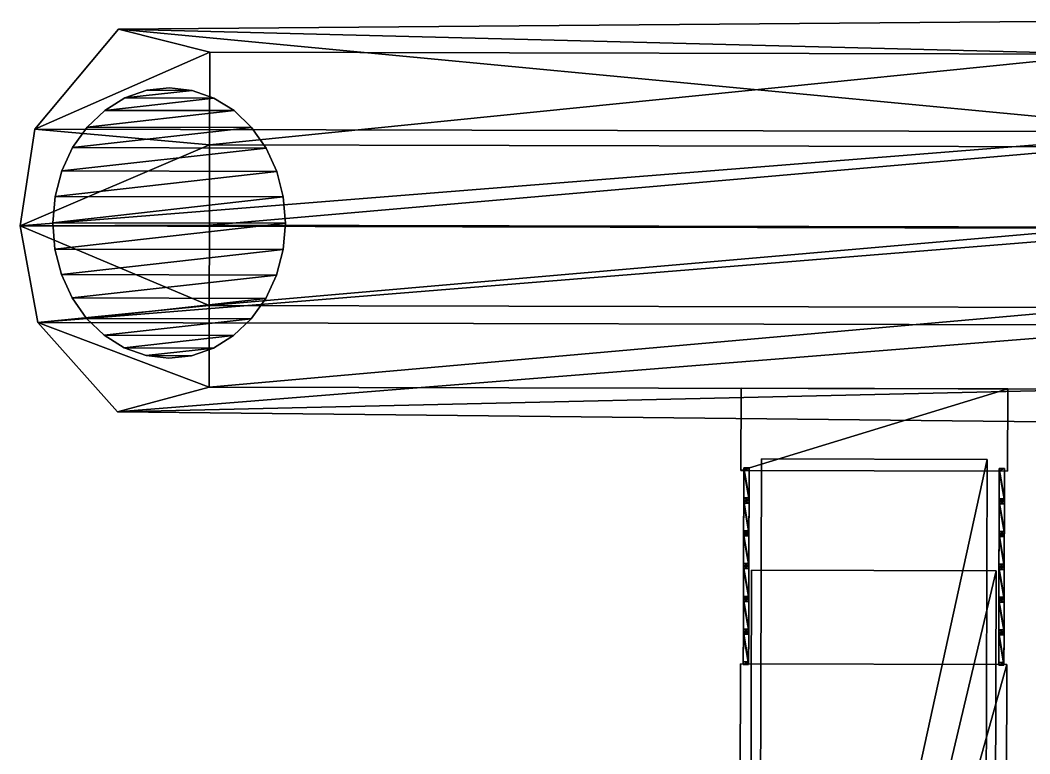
# Model space of a CAD drawing. Header units: millimetres. Extents: x -39 to 131, y -304 to 0.
# Drawn here: x -38.9 to -30.23, y -38.52 to -32.22 of the extents above; entities that cross this region are included whole.
import ezdxf

# ---------------------------------------------------------------- set-up
doc = ezdxf.new("R2010")
doc.units = ezdxf.units.MM
for name, color, linetype in [('MESH287', 7, 'Continuous'), ('MESH288', 7, 'Continuous'), ('MESH47', 7, 'Continuous'), ('MESH48', 7, 'Continuous'), ('MESH491', 7, 'Continuous'), ('TUNNEL1103', 7, 'Continuous'), ('TUNNEL2115', 7, 'Continuous'), ('TUNNEL3127', 7, 'Continuous')]:
    doc.layers.add(name, color=color, linetype=linetype)

msp = doc.modelspace()

# ---------------------------------------------------------------- meshes
at = {"layer": 'MESH287'}
mesh = msp.add_polyface(dxfattribs=at)
corners = [(-30.4432, -36.0705, 3.2337), (-30.4433, -36.0925, 3.2337), (-30.4888, -36.0924, 3.2337), (-30.4432, -36.0705, 3.2337), (-30.444, -36.3492, 5.7268), (-30.4433, -36.0925, 3.2337), (-30.4432, -36.0705, 3.2337), (-30.4439, -36.3302, 5.7558), (-30.444, -36.3492, 5.7268), (-30.4439, -36.3302, 5.7558), (-30.4432, -36.0705, 3.2337), (-30.4887, -36.0704, 3.2337), (-30.4887, -36.0704, 3.2337), (-30.4887, -36.0704, 3.2337), (-30.4888, -36.0924, 3.2337), (-30.4895, -36.349, 5.7268), (-30.4895, -36.349, 5.7268), (-30.4888, -36.0924, 3.2337), (-30.444, -36.3492, 5.7268), (-30.4433, -36.0925, 3.2337), (-30.444, -36.3492, 5.7268), (-30.4895, -36.355, 5.7268), (-30.4895, -36.349, 5.7268), (-30.444, -36.3551, 5.7268), (-30.444, -36.3491, 5.8078), (-30.444, -36.3551, 5.7268), (-30.444, -36.3492, 5.7268), (-30.444, -36.3491, 5.8078), (-30.444, -36.3552, 5.8078), (-30.444, -36.3551, 5.7268), (-30.444, -36.3491, 5.8078), (-30.4895, -36.3551, 5.8078), (-30.444, -36.3552, 5.8078), (-30.4895, -36.349, 5.8078), (-30.444, -36.3491, 5.8078), (-30.4895, -36.3301, 5.7558), (-30.4895, -36.349, 5.8078), (-30.4439, -36.3302, 5.7558), (-30.4439, -36.3302, 5.7558), (-30.444, -36.3491, 5.8078), (-30.444, -36.3492, 5.7268), (-30.4895, -36.3301, 5.7558), (-30.4887, -36.0704, 3.2337), (-30.4895, -36.349, 5.7268), (-30.4895, -36.3301, 5.7558), (-30.4895, -36.3301, 5.7558), (-30.4895, -36.349, 5.7268), (-30.4895, -36.349, 5.8078), (-30.4895, -36.349, 5.8078), (-30.4895, -36.349, 5.7268), (-30.4895, -36.355, 5.7268), (-30.4895, -36.349, 5.8078), (-30.4895, -36.355, 5.7268), (-30.4895, -36.3551, 5.8078), (-30.4895, -36.355, 5.7268), (-30.4896, -36.374, 5.7558), (-30.4895, -36.3551, 5.8078), (-30.4895, -36.355, 5.7268), (-30.4903, -36.6306, 3.2627), (-30.4896, -36.374, 5.7558), (-30.4902, -36.6117, 3.2337), (-30.4895, -36.355, 5.7268), (-30.4447, -36.6118, 3.2337), (-30.4902, -36.6117, 3.2337), (-30.444, -36.3551, 5.7268), (-30.444, -36.3551, 5.7268), (-30.4447, -36.6308, 3.2627), (-30.4447, -36.6118, 3.2337), (-30.4441, -36.3741, 5.7558), (-30.444, -36.3551, 5.7268), (-30.444, -36.3552, 5.8078), (-30.4441, -36.3741, 5.7558), (-30.4895, -36.3551, 5.8078), (-30.4441, -36.3741, 5.7558), (-30.444, -36.3552, 5.8078), (-30.4896, -36.374, 5.7558), (-30.4896, -36.374, 5.7558), (-30.4447, -36.6308, 3.2627), (-30.4441, -36.3741, 5.7558), (-30.4903, -36.6306, 3.2627), (-30.4903, -36.6306, 3.2627), (-30.4902, -36.6117, 3.2337), (-30.4447, -36.6308, 3.2627), (-30.4902, -36.6117, 3.2337), (-30.4903, -36.6305, 3.1817), (-30.4903, -36.6306, 3.2627), (-30.4902, -36.6117, 3.2337), (-30.4447, -36.6307, 3.1817), (-30.4903, -36.6305, 3.1817), (-30.4447, -36.6118, 3.2337), (-30.4447, -36.6118, 3.2337), (-30.4447, -36.6308, 3.2627), (-30.4447, -36.6307, 3.1817), (-30.4447, -36.6118, 3.2337), (-30.4447, -36.6307, 3.1817), (-30.4447, -36.6308, 3.2627), (-30.4448, -36.6368, 3.1817), (-30.4447, -36.6308, 3.2627), (-30.4448, -36.6367, 3.2627), (-30.4448, -36.6368, 3.1817), (-30.4447, -36.6308, 3.2627), (-30.4903, -36.6366, 3.2627), (-30.4448, -36.6367, 3.2627), (-30.4903, -36.6306, 3.2627), (-30.4903, -36.6305, 3.1817), (-30.4903, -36.6366, 3.2627), (-30.4903, -36.6306, 3.2627), (-30.4903, -36.6305, 3.1817), (-30.4903, -36.6367, 3.1817), (-30.4903, -36.6366, 3.2627), (-30.4447, -36.6307, 3.1817), (-30.4903, -36.6367, 3.1817), (-30.4903, -36.6305, 3.1817), (-30.4448, -36.6368, 3.1817), (-30.4448, -36.6557, 3.2337), (-30.4903, -36.6367, 3.1817), (-30.4448, -36.6368, 3.1817), (-30.4903, -36.6555, 3.2337), (-30.4903, -36.6366, 3.2627), (-30.4903, -36.6367, 3.1817), (-30.4903, -36.6555, 3.2337), (-30.4903, -36.6366, 3.2627), (-30.4903, -36.6555, 3.2337), (-30.491, -36.9122, 5.7268), (-30.4903, -36.6366, 3.2627), (-30.4448, -36.6557, 3.2337), (-30.4903, -36.6555, 3.2337), (-30.4448, -36.6367, 3.2627), (-30.4448, -36.6367, 3.2627), (-30.4448, -36.6557, 3.2337), (-30.4448, -36.6368, 3.1817), (-30.4448, -36.6367, 3.2627), (-30.4455, -36.9123, 5.7268), (-30.4448, -36.6557, 3.2337), (-30.4448, -36.6367, 3.2627), (-30.4455, -36.8934, 5.7558), (-30.4455, -36.9123, 5.7268), (-30.4455, -36.8934, 5.7558), (-30.4448, -36.6367, 3.2627), (-30.4903, -36.6366, 3.2627), (-30.491, -36.8932, 5.7558), (-30.4903, -36.6366, 3.2627), (-30.491, -36.9122, 5.7268), (-30.491, -36.8932, 5.7558), (-30.491, -36.8932, 5.7558), (-30.491, -36.9122, 5.7268), (-30.491, -36.9121, 5.8078), (-30.491, -36.9121, 5.8078), (-30.491, -36.9122, 5.7268), (-30.491, -36.9182, 5.7268), (-30.4455, -36.9123, 5.7268), (-30.491, -36.9182, 5.7268), (-30.491, -36.9122, 5.7268), (-30.4455, -36.9183, 5.7268), (-30.4455, -36.9122, 5.8078), (-30.4455, -36.9183, 5.7268), (-30.4455, -36.9123, 5.7268), (-30.4455, -36.9122, 5.8078), (-30.4455, -36.9184, 5.8078), (-30.4455, -36.9183, 5.7268), (-30.4455, -36.9122, 5.8078), (-30.491, -36.9183, 5.8078), (-30.4455, -36.9184, 5.8078), (-30.491, -36.9121, 5.8078), (-30.4455, -36.9122, 5.8078), (-30.491, -36.8932, 5.7558), (-30.491, -36.9121, 5.8078), (-30.4455, -36.8934, 5.7558), (-30.4455, -36.8934, 5.7558), (-30.4455, -36.9122, 5.8078), (-30.4455, -36.9123, 5.7268), (-30.491, -36.9121, 5.8078), (-30.491, -36.9182, 5.7268), (-30.491, -36.9183, 5.8078), (-30.491, -36.9182, 5.7268), (-30.4911, -36.9371, 5.7558), (-30.491, -36.9183, 5.8078), (-30.491, -36.9182, 5.7268), (-30.4918, -37.1938, 3.2627), (-30.4911, -36.9371, 5.7558), (-30.491, -36.9182, 5.7268), (-30.4917, -37.1748, 3.2337), (-30.4918, -37.1938, 3.2627), (-30.491, -36.9182, 5.7268), (-30.4462, -37.175, 3.2337), (-30.4917, -37.1748, 3.2337), (-30.4455, -36.9183, 5.7268), (-30.4455, -36.9183, 5.7268), (-30.4463, -37.1939, 3.2627), (-30.4462, -37.175, 3.2337), (-30.4455, -36.9183, 5.7268), (-30.4456, -36.9372, 5.7558), (-30.4463, -37.1939, 3.2627), (-30.4455, -36.9183, 5.7268), (-30.4455, -36.9184, 5.8078), (-30.4456, -36.9372, 5.7558), (-30.491, -36.9183, 5.8078), (-30.4456, -36.9372, 5.7558), (-30.4455, -36.9184, 5.8078), (-30.4911, -36.9371, 5.7558), (-30.4911, -36.9371, 5.7558), (-30.4463, -37.1939, 3.2627), (-30.4456, -36.9372, 5.7558), (-30.4911, -36.9371, 5.7558), (-30.4918, -37.1938, 3.2627), (-30.4463, -37.1939, 3.2627), (-30.4463, -37.1939, 3.2627), (-30.4918, -37.1938, 3.2627), (-30.4918, -37.1998, 3.2627), (-30.4918, -37.1938, 3.2627), (-30.4917, -37.1748, 3.2337), (-30.4463, -37.1939, 3.2627), (-30.4917, -37.1748, 3.2337), (-30.4918, -37.1937, 3.1817), (-30.4918, -37.1938, 3.2627), (-30.4917, -37.1748, 3.2337), (-30.4463, -37.1938, 3.1817), (-30.4918, -37.1937, 3.1817), (-30.4462, -37.175, 3.2337), (-30.4462, -37.175, 3.2337), (-30.4463, -37.1939, 3.2627), (-30.4463, -37.1938, 3.1817), (-30.4463, -37.1939, 3.2627), (-30.4917, -37.1748, 3.2337), (-30.4462, -37.175, 3.2337), (-30.4463, -37.1938, 3.1817), (-30.4463, -37.1939, 3.2627), (-30.4463, -37.2, 3.1817), (-30.4463, -37.1939, 3.2627), (-30.4463, -37.1999, 3.2627), (-30.4463, -37.2, 3.1817), (-30.4463, -37.1999, 3.2627), (-30.4463, -37.1999, 3.2627), (-30.4463, -37.2188, 3.2337), (-30.4918, -37.1998, 3.2627), (-30.4463, -37.1999, 3.2627), (-30.4463, -37.2188, 3.2337), (-30.4463, -37.2, 3.1817), (-30.4463, -37.1999, 3.2627), (-30.447, -37.4755, 5.7268), (-30.4463, -37.2188, 3.2337), (-30.447, -37.4566, 5.7558), (-30.447, -37.4566, 5.7558), (-30.4463, -37.1999, 3.2627), (-30.4918, -37.1998, 3.2627), (-30.447, -37.4566, 5.7558), (-30.4918, -37.1998, 3.2627), (-30.4925, -37.4564, 5.7558), (-30.4918, -37.1998, 3.2627), (-30.4925, -37.4754, 5.7268), (-30.4925, -37.4564, 5.7558), (-30.4918, -37.1998, 3.2627), (-30.4919, -37.2187, 3.2337), (-30.4925, -37.4754, 5.7268), (-30.4918, -37.1998, 3.2627), (-30.4918, -37.1999, 3.1817), (-30.4919, -37.2187, 3.2337), (-30.4918, -37.1937, 3.1817), (-30.4918, -37.1999, 3.1817), (-30.4918, -37.1998, 3.2627), (-30.4463, -37.1938, 3.1817), (-30.4918, -37.1999, 3.1817), (-30.4918, -37.1937, 3.1817), (-30.4463, -37.2, 3.1817), (-30.4463, -37.2188, 3.2337), (-30.4918, -37.1999, 3.1817), (-30.4463, -37.2, 3.1817), (-30.4919, -37.2187, 3.2337), (-30.4918, -37.1998, 3.2627), (-30.4463, -37.2188, 3.2337), (-30.4919, -37.2187, 3.2337), (-30.447, -37.4755, 5.7268), (-30.4919, -37.2187, 3.2337), (-30.4463, -37.2188, 3.2337), (-30.4925, -37.4754, 5.7268), (-30.447, -37.4755, 5.7268), (-30.4926, -37.4814, 5.7268), (-30.4925, -37.4754, 5.7268), (-30.447, -37.4815, 5.7268), (-30.447, -37.4754, 5.8078), (-30.447, -37.4815, 5.7268), (-30.447, -37.4755, 5.7268), (-30.447, -37.4754, 5.8078), (-30.447, -37.4816, 5.8078), (-30.447, -37.4815, 5.7268), (-30.447, -37.4754, 5.8078), (-30.4926, -37.4815, 5.8078), (-30.447, -37.4816, 5.8078), (-30.4925, -37.4753, 5.8078), (-30.447, -37.4754, 5.8078), (-30.4925, -37.4564, 5.7558), (-30.4925, -37.4753, 5.8078), (-30.447, -37.4566, 5.7558), (-30.447, -37.4566, 5.7558), (-30.447, -37.4754, 5.8078), (-30.447, -37.4755, 5.7268), (-30.4925, -37.4564, 5.7558), (-30.4925, -37.4754, 5.7268), (-30.4925, -37.4753, 5.8078), (-30.4925, -37.4753, 5.8078), (-30.4925, -37.4754, 5.7268), (-30.4926, -37.4814, 5.7268), (-30.4925, -37.4753, 5.8078), (-30.4926, -37.4814, 5.7268), (-30.4926, -37.4815, 5.8078), (-30.4926, -37.4814, 5.7268), (-30.4926, -37.5003, 5.7558), (-30.4926, -37.4815, 5.8078), (-30.4926, -37.4814, 5.7268), (-30.4933, -37.738, 3.2337), (-30.4926, -37.5003, 5.7558), (-30.4926, -37.4814, 5.7268), (-30.4477, -37.7382, 3.2337), (-30.4933, -37.738, 3.2337), (-30.447, -37.4815, 5.7268), (-30.447, -37.4815, 5.7268), (-30.4478, -37.7601, 3.2337), (-30.4477, -37.7382, 3.2337), (-30.447, -37.4815, 5.7268), (-30.4471, -37.5004, 5.7558), (-30.4478, -37.7601, 3.2337), (-30.447, -37.4815, 5.7268), (-30.447, -37.4816, 5.8078), (-30.4471, -37.5004, 5.7558), (-30.4926, -37.4815, 5.8078), (-30.4471, -37.5004, 5.7558), (-30.447, -37.4816, 5.8078), (-30.4926, -37.5003, 5.7558), (-30.4926, -37.5003, 5.7558), (-30.4478, -37.7601, 3.2337), (-30.4471, -37.5004, 5.7558), (-30.4926, -37.5003, 5.7558), (-30.4933, -37.76, 3.2337), (-30.4478, -37.7601, 3.2337), (-30.4926, -37.5003, 5.7558), (-30.4933, -37.738, 3.2337), (-30.4933, -37.76, 3.2337), (-30.4477, -37.7382, 3.2337), (-30.4933, -37.76, 3.2337), (-30.4933, -37.738, 3.2337), (-30.4478, -37.7601, 3.2337), (-30.4918, -37.1937, 3.1817), (-30.4918, -37.1998, 3.2627), (-30.4918, -37.1938, 3.2627), (-30.491, -36.9122, 5.7268), (-30.4903, -36.6555, 3.2337), (-30.4455, -36.9123, 5.7268), (-30.4448, -36.6557, 3.2337)]
mesh.append_faces([[corners[k] for k in face] for face in [(0, 1, 2), (3, 4, 5), (6, 7, 8), (9, 10, 11), (0, 2, 12), (13, 14, 15), (16, 17, 18), (18, 17, 19), (20, 21, 22), (20, 23, 21), (24, 25, 26), (27, 28, 29), (30, 31, 32), (30, 33, 31), (34, 35, 36), (34, 37, 35), (38, 39, 40), (9, 11, 41), (42, 43, 44), (45, 46, 47), (48, 49, 50), (51, 52, 53), (54, 55, 56), (57, 58, 59), (57, 60, 58), (61, 62, 63), (64, 62, 61), (65, 66, 67), (65, 68, 66), (69, 70, 71), (72, 73, 74), (72, 75, 73), (76, 77, 78), (76, 79, 77), (80, 81, 82), (83, 84, 85), (86, 87, 88), (89, 87, 86), (90, 91, 92), (82, 81, 93), (94, 95, 96), (97, 98, 99), (100, 101, 102), (100, 103, 101), (104, 105, 106), (107, 108, 109), (110, 111, 112), (110, 113, 111), (114, 115, 116), (117, 115, 114), (118, 119, 120), (121, 122, 123), (124, 125, 126), (127, 125, 124), (128, 129, 130), (131, 132, 133), (134, 135, 136), (137, 138, 139), (137, 139, 140), (141, 142, 143), (144, 145, 146), (147, 148, 149), (150, 151, 152), (150, 153, 151), (154, 155, 156), (157, 158, 159), (160, 161, 162), (160, 163, 161), (164, 165, 166), (164, 167, 165), (168, 169, 170), (171, 172, 173), (174, 175, 176), (177, 178, 179), (180, 181, 182), (183, 184, 185), (186, 184, 183), (187, 188, 189), (190, 191, 192), (193, 194, 195), (196, 197, 198), (196, 199, 197), (200, 201, 202), (203, 204, 205), (206, 207, 208), (209, 210, 211), (212, 213, 214), (215, 216, 217), (218, 216, 215), (219, 220, 221), (222, 223, 224), (225, 226, 227), (228, 229, 230), (206, 208, 231), (232, 233, 234), (235, 236, 237), (238, 239, 240), (238, 241, 239), (242, 243, 244), (245, 246, 247), (248, 249, 250), (251, 252, 253), (254, 255, 256), (257, 258, 259), (260, 261, 262), (260, 263, 261), (264, 265, 266), (267, 265, 264), (268, 269, 270), (271, 272, 273), (274, 272, 271), (275, 276, 277), (275, 278, 276), (279, 280, 281), (282, 283, 284), (285, 286, 287), (285, 288, 286), (289, 290, 291), (289, 292, 290), (293, 294, 295), (296, 297, 298), (299, 300, 301), (302, 303, 304), (305, 306, 307), (308, 309, 310), (311, 312, 313), (314, 312, 311), (315, 316, 317), (318, 319, 320), (321, 322, 323), (324, 325, 326), (324, 327, 325), (328, 329, 330), (331, 332, 333), (334, 335, 336), (337, 338, 339), (337, 340, 338), (341, 342, 343), (344, 345, 346), (346, 345, 347)]])
at = {"layer": 'MESH288'}
mesh = msp.add_polyface(dxfattribs=at)
corners = [(-32.6879, -37.4754, 5.7268), (-32.6886, -37.7321, 3.2337), (-32.6879, -37.4944, 5.7558), (-32.6879, -37.4754, 5.7268), (-32.6431, -37.7322, 3.2337), (-32.6886, -37.7321, 3.2337), (-32.6424, -37.4755, 5.7268), (-32.6431, -37.7322, 3.2337), (-32.6879, -37.4754, 5.7268), (-32.6424, -37.4755, 5.7268), (-32.6431, -37.7542, 3.2337), (-32.6431, -37.7322, 3.2337), (-32.6424, -37.4755, 5.7268), (-32.6424, -37.4945, 5.7558), (-32.6431, -37.7542, 3.2337), (-32.6424, -37.4755, 5.7268), (-32.6424, -37.4756, 5.8078), (-32.6424, -37.4945, 5.7558), (-32.6423, -37.4695, 5.8078), (-32.6424, -37.4756, 5.8078), (-32.6424, -37.4755, 5.7268), (-32.6423, -37.4695, 5.8078), (-32.6879, -37.4755, 5.8078), (-32.6424, -37.4756, 5.8078), (-32.6879, -37.4694, 5.8078), (-32.6423, -37.4695, 5.8078), (-32.6878, -37.4505, 5.7558), (-32.6879, -37.4694, 5.8078), (-32.6423, -37.4695, 5.8078), (-32.6423, -37.4506, 5.7558), (-32.6878, -37.4505, 5.7558), (-32.6423, -37.4506, 5.7558), (-32.6423, -37.4695, 5.8078), (-32.6423, -37.4696, 5.7268), (-32.6423, -37.4695, 5.8078), (-32.6424, -37.4755, 5.7268), (-32.6423, -37.4696, 5.7268), (-32.6423, -37.4696, 5.7268), (-32.6424, -37.4755, 5.7268), (-32.6879, -37.4754, 5.7268), (-32.6879, -37.4695, 5.7268), (-32.6879, -37.4694, 5.8078), (-32.6879, -37.4695, 5.7268), (-32.6879, -37.4754, 5.7268), (-32.6878, -37.4505, 5.7558), (-32.6879, -37.4695, 5.7268), (-32.6879, -37.4694, 5.8078), (-32.6871, -37.1938, 3.2627), (-32.6879, -37.4695, 5.7268), (-32.6878, -37.4505, 5.7558), (-32.6871, -37.1938, 3.2627), (-32.6872, -37.2128, 3.2337), (-32.6879, -37.4695, 5.7268), (-32.6871, -37.1938, 3.2627), (-32.6416, -37.2129, 3.2337), (-32.6872, -37.2128, 3.2337), (-32.6416, -37.1939, 3.2627), (-32.6416, -37.2129, 3.2337), (-32.6871, -37.1938, 3.2627), (-32.6416, -37.1939, 3.2627), (-32.6423, -37.4696, 5.7268), (-32.6416, -37.2129, 3.2337), (-32.6423, -37.4506, 5.7558), (-32.6423, -37.4506, 5.7558), (-32.6416, -37.1939, 3.2627), (-32.6871, -37.1938, 3.2627), (-32.6416, -37.188, 3.2627), (-32.6871, -37.1938, 3.2627), (-32.6416, -37.1939, 3.2627), (-32.6871, -37.1879, 3.2627), (-32.6864, -36.9312, 5.7558), (-32.6871, -37.1879, 3.2627), (-32.6416, -37.188, 3.2627), (-32.6864, -36.9122, 5.7268), (-32.6871, -37.1879, 3.2627), (-32.6864, -36.9312, 5.7558), (-32.6864, -36.9122, 5.7268), (-32.687, -37.1689, 3.2337), (-32.6871, -37.1879, 3.2627), (-32.6864, -36.9122, 5.7268), (-32.6415, -37.169, 3.2337), (-32.687, -37.1689, 3.2337), (-32.6408, -36.9123, 5.7268), (-32.6408, -36.9123, 5.7268), (-32.6416, -37.188, 3.2627), (-32.6415, -37.169, 3.2337), (-32.6408, -36.9123, 5.7268), (-32.6409, -36.9313, 5.7558), (-32.6416, -37.188, 3.2627), (-32.6408, -36.9123, 5.7268), (-32.6408, -36.9124, 5.8078), (-32.6409, -36.9313, 5.7558), (-32.6408, -36.9063, 5.8078), (-32.6408, -36.9124, 5.8078), (-32.6408, -36.9123, 5.7268), (-32.6408, -36.9063, 5.8078), (-32.6864, -36.9123, 5.8078), (-32.6408, -36.9124, 5.8078), (-32.6863, -36.9062, 5.8078), (-32.6408, -36.9063, 5.8078), (-32.6863, -36.8873, 5.7558), (-32.6863, -36.9062, 5.8078), (-32.6408, -36.8874, 5.7558), (-32.6408, -36.8874, 5.7558), (-32.6408, -36.9063, 5.8078), (-32.6408, -36.9064, 5.7268), (-32.6408, -36.9063, 5.8078), (-32.6408, -36.9123, 5.7268), (-32.6408, -36.9064, 5.7268), (-32.6408, -36.9064, 5.7268), (-32.6408, -36.9123, 5.7268), (-32.6864, -36.9122, 5.7268), (-32.6863, -36.9063, 5.7268), (-32.6863, -36.9062, 5.8078), (-32.6863, -36.9063, 5.7268), (-32.6864, -36.9122, 5.7268), (-32.6863, -36.8873, 5.7558), (-32.6863, -36.9063, 5.7268), (-32.6863, -36.9062, 5.8078), (-32.6856, -36.6307, 3.2627), (-32.6863, -36.9063, 5.7268), (-32.6863, -36.8873, 5.7558), (-32.6856, -36.6307, 3.2627), (-32.6856, -36.6496, 3.2337), (-32.6863, -36.9063, 5.7268), (-32.6856, -36.6307, 3.2627), (-32.6401, -36.6497, 3.2337), (-32.6856, -36.6496, 3.2337), (-32.6401, -36.6308, 3.2627), (-32.6401, -36.6497, 3.2337), (-32.6856, -36.6307, 3.2627), (-32.6401, -36.6308, 3.2627), (-32.6408, -36.9064, 5.7268), (-32.6401, -36.6497, 3.2337), (-32.6401, -36.6308, 3.2627), (-32.6408, -36.8874, 5.7558), (-32.6408, -36.9064, 5.7268), (-32.6408, -36.8874, 5.7558), (-32.6401, -36.6308, 3.2627), (-32.6856, -36.6307, 3.2627), (-32.6401, -36.6248, 3.2627), (-32.6856, -36.6307, 3.2627), (-32.6401, -36.6308, 3.2627), (-32.6856, -36.6247, 3.2627), (-32.6856, -36.6247, 3.2627), (-32.6855, -36.6057, 3.2337), (-32.6401, -36.6248, 3.2627), (-32.6855, -36.6057, 3.2337), (-32.6856, -36.6246, 3.1817), (-32.6856, -36.6247, 3.2627), (-32.6855, -36.6057, 3.2337), (-32.6401, -36.6247, 3.1817), (-32.6856, -36.6246, 3.1817), (-32.64, -36.6059, 3.2337), (-32.64, -36.6059, 3.2337), (-32.6401, -36.6248, 3.2627), (-32.6401, -36.6247, 3.1817), (-32.6393, -36.3492, 5.7268), (-32.6401, -36.6248, 3.2627), (-32.64, -36.6059, 3.2337), (-32.6393, -36.3492, 5.7268), (-32.6394, -36.3681, 5.7558), (-32.6401, -36.6248, 3.2627), (-32.6393, -36.3492, 5.7268), (-32.6393, -36.3493, 5.8078), (-32.6394, -36.3681, 5.7558), (-32.6393, -36.3431, 5.8078), (-32.6393, -36.3493, 5.8078), (-32.6393, -36.3492, 5.7268), (-32.6393, -36.3431, 5.8078), (-32.6848, -36.3492, 5.8078), (-32.6393, -36.3493, 5.8078), (-32.6848, -36.343, 5.8078), (-32.6393, -36.3431, 5.8078), (-32.6848, -36.3241, 5.7558), (-32.6848, -36.343, 5.8078), (-32.6392, -36.3243, 5.7558), (-32.6392, -36.3243, 5.7558), (-32.6393, -36.3431, 5.8078), (-32.6393, -36.3432, 5.7268), (-32.6393, -36.3431, 5.8078), (-32.6393, -36.3492, 5.7268), (-32.6393, -36.3432, 5.7268), (-32.6393, -36.3432, 5.7268), (-32.6393, -36.3492, 5.7268), (-32.6848, -36.3491, 5.7268), (-32.6393, -36.3492, 5.7268), (-32.64, -36.6059, 3.2337), (-32.6848, -36.3491, 5.7268), (-32.6848, -36.3491, 5.7268), (-32.64, -36.6059, 3.2337), (-32.6855, -36.6057, 3.2337), (-32.64, -36.6059, 3.2337), (-32.6848, -36.3491, 5.7268), (-32.6855, -36.6057, 3.2337), (-32.6856, -36.6247, 3.2627), (-32.6849, -36.368, 5.7558), (-32.6849, -36.368, 5.7558), (-32.6856, -36.6247, 3.2627), (-32.6401, -36.6248, 3.2627), (-32.6394, -36.3681, 5.7558), (-32.6848, -36.3492, 5.8078), (-32.6849, -36.368, 5.7558), (-32.6394, -36.3681, 5.7558), (-32.6848, -36.3491, 5.7268), (-32.6849, -36.368, 5.7558), (-32.6848, -36.3492, 5.8078), (-32.6848, -36.343, 5.8078), (-32.6848, -36.3491, 5.7268), (-32.6848, -36.3492, 5.8078), (-32.6848, -36.343, 5.8078), (-32.6848, -36.3431, 5.7268), (-32.6848, -36.3491, 5.7268), (-32.6848, -36.3241, 5.7558), (-32.6848, -36.3431, 5.7268), (-32.6848, -36.343, 5.8078), (-32.6841, -36.0645, 3.2337), (-32.6848, -36.3431, 5.7268), (-32.6848, -36.3241, 5.7558), (-32.6841, -36.0645, 3.2337), (-32.6841, -36.0864, 3.2337), (-32.6848, -36.3431, 5.7268), (-32.6385, -36.0646, 3.2337), (-32.6841, -36.0864, 3.2337), (-32.6841, -36.0645, 3.2337), (-32.6386, -36.0866, 3.2337), (-32.6385, -36.0646, 3.2337), (-32.6393, -36.3432, 5.7268), (-32.6386, -36.0866, 3.2337), (-32.6385, -36.0646, 3.2337), (-32.6392, -36.3243, 5.7558), (-32.6393, -36.3432, 5.7268), (-32.6392, -36.3243, 5.7558), (-32.6385, -36.0646, 3.2337), (-32.6841, -36.0645, 3.2337), (-32.6392, -36.3243, 5.7558), (-32.6841, -36.0645, 3.2337), (-32.6848, -36.3241, 5.7558), (-32.6393, -36.3432, 5.7268), (-32.6841, -36.0864, 3.2337), (-32.6386, -36.0866, 3.2337), (-32.6848, -36.3431, 5.7268), (-32.6848, -36.3431, 5.7268), (-32.6848, -36.3492, 5.8078), (-32.6394, -36.3681, 5.7558), (-32.6393, -36.3493, 5.8078), (-32.6401, -36.6247, 3.1817), (-32.6401, -36.6248, 3.2627), (-32.6401, -36.6309, 3.1817), (-32.6401, -36.6248, 3.2627), (-32.6401, -36.6308, 3.2627), (-32.6401, -36.6309, 3.1817), (-32.6401, -36.6308, 3.2627), (-32.6401, -36.6497, 3.2337), (-32.6401, -36.6309, 3.1817), (-32.6401, -36.6497, 3.2337), (-32.6856, -36.6308, 3.1817), (-32.6401, -36.6309, 3.1817), (-32.6856, -36.6496, 3.2337), (-32.6856, -36.6308, 3.1817), (-32.6401, -36.6497, 3.2337), (-32.6856, -36.6307, 3.2627), (-32.6856, -36.6308, 3.1817), (-32.6856, -36.6496, 3.2337), (-32.6856, -36.6246, 3.1817), (-32.6856, -36.6308, 3.1817), (-32.6856, -36.6307, 3.2627), (-32.6401, -36.6247, 3.1817), (-32.6856, -36.6308, 3.1817), (-32.6856, -36.6246, 3.1817), (-32.6401, -36.6309, 3.1817), (-32.6856, -36.6246, 3.1817), (-32.6856, -36.6307, 3.2627), (-32.6856, -36.6247, 3.2627), (-32.6408, -36.9064, 5.7268), (-32.6856, -36.6496, 3.2337), (-32.6401, -36.6497, 3.2337), (-32.6863, -36.9063, 5.7268), (-32.6856, -36.6496, 3.2337), (-32.6408, -36.9064, 5.7268), (-32.6863, -36.8873, 5.7558), (-32.6863, -36.9062, 5.8078), (-32.6864, -36.9122, 5.7268), (-32.6864, -36.9123, 5.8078), (-32.6864, -36.9122, 5.7268), (-32.6864, -36.9312, 5.7558), (-32.6864, -36.9123, 5.8078), (-32.6864, -36.9123, 5.8078), (-32.6864, -36.9312, 5.7558), (-32.6409, -36.9313, 5.7558), (-32.6864, -36.9312, 5.7558), (-32.6416, -37.188, 3.2627), (-32.6409, -36.9313, 5.7558), (-32.6408, -36.9124, 5.8078), (-32.6416, -37.188, 3.2627), (-32.687, -37.1689, 3.2337), (-32.6415, -37.169, 3.2337), (-32.6871, -37.1879, 3.2627), (-32.687, -37.1689, 3.2337), (-32.6416, -37.188, 3.2627), (-32.687, -37.1689, 3.2337), (-32.6871, -37.1878, 3.1817), (-32.6871, -37.1879, 3.2627), (-32.687, -37.1689, 3.2337), (-32.6416, -37.1879, 3.1817), (-32.6871, -37.1878, 3.1817), (-32.6415, -37.169, 3.2337), (-32.6416, -37.1879, 3.1817), (-32.687, -37.1689, 3.2337), (-32.6415, -37.169, 3.2337), (-32.6416, -37.188, 3.2627), (-32.6416, -37.1879, 3.1817), (-32.6416, -37.1879, 3.1817), (-32.6416, -37.188, 3.2627), (-32.6416, -37.194, 3.1817), (-32.6416, -37.188, 3.2627), (-32.6416, -37.1939, 3.2627), (-32.6416, -37.194, 3.1817), (-32.6416, -37.1939, 3.2627), (-32.6416, -37.2129, 3.2337), (-32.6416, -37.194, 3.1817), (-32.6416, -37.2129, 3.2337), (-32.6871, -37.1939, 3.1817), (-32.6416, -37.194, 3.1817), (-32.6872, -37.2128, 3.2337), (-32.6871, -37.1939, 3.1817), (-32.6416, -37.2129, 3.2337), (-32.6871, -37.1938, 3.2627), (-32.6871, -37.1939, 3.1817), (-32.6872, -37.2128, 3.2337), (-32.6871, -37.1878, 3.1817), (-32.6871, -37.1939, 3.1817), (-32.6871, -37.1938, 3.2627), (-32.6416, -37.1879, 3.1817), (-32.6871, -37.1939, 3.1817), (-32.6871, -37.1878, 3.1817), (-32.6416, -37.194, 3.1817), (-32.6871, -37.1878, 3.1817), (-32.6871, -37.1938, 3.2627), (-32.6871, -37.1879, 3.2627), (-32.6423, -37.4696, 5.7268), (-32.6872, -37.2128, 3.2337), (-32.6416, -37.2129, 3.2337), (-32.6879, -37.4695, 5.7268), (-32.6423, -37.4506, 5.7558), (-32.6871, -37.1938, 3.2627), (-32.6878, -37.4505, 5.7558), (-32.6879, -37.4694, 5.8078), (-32.6879, -37.4754, 5.7268), (-32.6879, -37.4755, 5.8078), (-32.6879, -37.4754, 5.7268), (-32.6879, -37.4944, 5.7558), (-32.6879, -37.4755, 5.8078), (-32.6879, -37.4755, 5.8078), (-32.6879, -37.4944, 5.7558), (-32.6424, -37.4945, 5.7558), (-32.6879, -37.4944, 5.7558), (-32.6431, -37.7542, 3.2337), (-32.6424, -37.4945, 5.7558), (-32.6886, -37.754, 3.2337), (-32.6879, -37.4944, 5.7558), (-32.6886, -37.7321, 3.2337), (-32.6886, -37.754, 3.2337), (-32.6431, -37.7322, 3.2337), (-32.6886, -37.754, 3.2337), (-32.6886, -37.7321, 3.2337), (-32.6431, -37.7542, 3.2337), (-32.6424, -37.4756, 5.8078)]
mesh.append_faces([[corners[k] for k in face] for face in [(0, 1, 2), (3, 4, 5), (6, 7, 8), (9, 10, 11), (12, 13, 14), (15, 16, 17), (18, 19, 20), (21, 22, 23), (21, 24, 22), (25, 26, 27), (28, 29, 30), (31, 32, 33), (34, 35, 36), (37, 38, 39), (37, 39, 40), (41, 42, 43), (44, 45, 46), (47, 48, 49), (50, 51, 52), (53, 54, 55), (56, 57, 58), (59, 60, 61), (59, 62, 60), (63, 64, 65), (66, 67, 68), (66, 69, 67), (70, 71, 72), (73, 74, 75), (76, 77, 78), (79, 80, 81), (82, 80, 79), (83, 84, 85), (86, 87, 88), (89, 90, 91), (92, 93, 94), (95, 96, 97), (95, 98, 96), (99, 100, 101), (99, 102, 100), (103, 104, 105), (106, 107, 108), (109, 110, 111), (109, 111, 112), (113, 114, 115), (116, 117, 118), (119, 120, 121), (122, 123, 124), (125, 126, 127), (128, 129, 130), (131, 132, 133), (134, 135, 136), (137, 138, 139), (140, 141, 142), (140, 143, 141), (144, 145, 146), (147, 148, 149), (150, 151, 152), (153, 151, 150), (154, 155, 156), (157, 158, 159), (160, 161, 162), (163, 164, 165), (166, 167, 168), (169, 170, 171), (169, 172, 170), (173, 174, 175), (173, 176, 174), (177, 178, 179), (180, 181, 182), (183, 184, 185), (186, 187, 188), (189, 190, 191), (146, 145, 192), (193, 194, 195), (193, 195, 196), (197, 198, 199), (197, 199, 200), (201, 202, 203), (204, 205, 206), (207, 208, 209), (210, 211, 212), (213, 214, 215), (216, 217, 218), (219, 220, 221), (222, 223, 224), (222, 225, 223), (226, 227, 228), (229, 230, 231), (232, 233, 234), (235, 236, 237), (238, 239, 240), (241, 239, 238), (183, 185, 242), (243, 244, 245), (246, 247, 248), (249, 250, 251), (252, 253, 254), (255, 256, 257), (258, 259, 260), (261, 262, 263), (264, 265, 266), (267, 268, 269), (267, 270, 268), (271, 272, 273), (274, 275, 276), (277, 278, 279), (137, 139, 280), (281, 282, 283), (284, 285, 286), (287, 288, 289), (290, 291, 292), (287, 289, 293), (294, 295, 296), (297, 298, 299), (300, 301, 302), (303, 304, 305), (306, 307, 308), (309, 310, 311), (312, 313, 314), (315, 316, 317), (318, 319, 320), (321, 322, 323), (324, 325, 326), (327, 328, 329), (330, 331, 332), (333, 334, 335), (333, 336, 334), (337, 338, 339), (340, 341, 342), (343, 341, 340), (344, 345, 346), (347, 348, 349), (350, 351, 352), (353, 354, 355), (356, 357, 358), (356, 359, 357), (360, 361, 362), (363, 364, 365), (363, 366, 364), (353, 355, 367)]])
at = {"layer": 'MESH47'}
mesh = msp.add_polyface(dxfattribs=at)
corners = [(-37.4317, -35.1025, 5.3867), (-37.6268, -35.1244, 5.3867), (-37.8219, -35.1016, 5.3867), (-37.6268, -35.1244, 7.3867), (-37.6268, -35.1244, 5.3867), (-37.4317, -35.1025, 5.3867), (-37.8219, -35.1016, 7.3867), (-37.6268, -35.1244, 5.3867), (-37.6268, -35.1244, 7.3867), (-37.8219, -35.1016, 5.3867), (-38.0093, -35.0351, 7.3867), (-37.8219, -35.1016, 5.3867), (-37.8219, -35.1016, 7.3867), (-38.0093, -35.0351, 5.3867), (-38.182, -34.9273, 7.3867), (-38.0093, -35.0351, 5.3867), (-38.0093, -35.0351, 7.3867), (-38.182, -34.9273, 5.3867), (-38.3332, -34.7825, 7.3867), (-38.182, -34.9273, 5.3867), (-38.182, -34.9273, 7.3867), (-38.3332, -34.7825, 5.3867), (-38.4571, -34.6062, 5.3867), (-38.3332, -34.7825, 5.3867), (-38.3332, -34.7825, 7.3867), (-36.7942, -34.6099, 5.3867), (-38.3332, -34.7825, 5.3867), (-38.4571, -34.6062, 5.3867), (-36.919, -34.7857, 5.3867), (-36.7942, -34.6099, 7.3867), (-36.919, -34.7857, 5.3867), (-36.7942, -34.6099, 5.3867), (-36.919, -34.7857, 7.3867), (-36.7942, -34.6099, 7.3867), (-38.3332, -34.7825, 7.3867), (-36.919, -34.7857, 7.3867), (-38.4571, -34.6062, 7.3867), (-36.7013, -34.4093, 7.3867), (-38.5491, -34.4051, 7.3867), (-36.6439, -34.1914, 7.3867), (-38.6055, -34.187, 7.3867), (-36.6242, -33.9648, 7.3867), (-38.6242, -33.9603, 7.3867), (-36.6429, -33.7381, 7.3867), (-36.6429, -33.7381, 7.3867), (-36.6242, -33.9648, 7.3867), (-36.6242, -33.9648, 5.3867), (-36.6242, -33.9648, 7.3867), (-36.6439, -34.1914, 5.3867), (-36.6242, -33.9648, 5.3867), (-36.6439, -34.1914, 7.3867), (-36.6439, -34.1914, 7.3867), (-36.7013, -34.4093, 5.3867), (-36.6439, -34.1914, 5.3867), (-36.7013, -34.4093, 7.3867), (-36.7013, -34.4093, 7.3867), (-36.7942, -34.6099, 5.3867), (-36.7013, -34.4093, 5.3867), (-36.7942, -34.6099, 7.3867), (-36.7013, -34.4093, 5.3867), (-38.5491, -34.4051, 5.3867), (-38.5491, -34.4051, 5.3867), (-38.4571, -34.6062, 5.3867), (-38.4571, -34.6062, 7.3867), (-38.4571, -34.6062, 7.3867), (-38.5491, -34.4051, 7.3867), (-38.6055, -34.187, 5.3867), (-38.5491, -34.4051, 5.3867), (-38.5491, -34.4051, 7.3867), (-36.6439, -34.1914, 5.3867), (-38.6055, -34.187, 5.3867), (-36.6242, -33.9648, 5.3867), (-38.6242, -33.9603, 5.3867), (-38.6242, -33.9603, 5.3867), (-38.6055, -34.187, 5.3867), (-38.6055, -34.187, 7.3867), (-38.6055, -34.187, 7.3867), (-38.6242, -33.9603, 7.3867), (-38.6045, -33.7337, 5.3867), (-38.6242, -33.9603, 5.3867), (-38.6242, -33.9603, 7.3867), (-36.6429, -33.7381, 5.3867), (-38.6045, -33.7337, 5.3867), (-36.6429, -33.7381, 5.3867), (-36.6993, -33.52, 7.3867), (-36.6429, -33.7381, 7.3867), (-36.6429, -33.7381, 5.3867), (-36.6993, -33.52, 7.3867), (-38.6045, -33.7337, 7.3867), (-38.5471, -33.5159, 7.3867), (-36.7913, -33.319, 7.3867), (-36.7913, -33.319, 7.3867), (-36.6993, -33.52, 7.3867), (-36.6993, -33.52, 5.3867), (-36.6993, -33.52, 5.3867), (-36.6993, -33.52, 5.3867), (-38.5471, -33.5159, 5.3867), (-38.5471, -33.5159, 5.3867), (-38.6045, -33.7337, 5.3867), (-38.6045, -33.7337, 7.3867), (-38.6045, -33.7337, 7.3867), (-38.5471, -33.5159, 7.3867), (-38.4542, -33.3152, 5.3867), (-38.5471, -33.5159, 5.3867), (-38.5471, -33.5159, 7.3867), (-36.7913, -33.319, 5.3867), (-38.4542, -33.3152, 5.3867), (-36.7913, -33.319, 5.3867), (-36.9152, -33.1426, 7.3867), (-36.7913, -33.319, 7.3867), (-36.7913, -33.319, 5.3867), (-36.9152, -33.1426, 7.3867), (-38.4542, -33.3152, 7.3867), (-38.3294, -33.1394, 7.3867), (-37.0664, -32.9978, 7.3867), (-36.9152, -33.1426, 7.3867), (-37.0664, -32.9978, 5.3867), (-37.0664, -32.9978, 7.3867), (-36.9152, -33.1426, 5.3867), (-36.9152, -33.1426, 5.3867), (-36.9152, -33.1426, 5.3867), (-38.3294, -33.1394, 5.3867), (-38.3294, -33.1394, 5.3867), (-38.4542, -33.3152, 5.3867), (-38.4542, -33.3152, 7.3867), (-38.4542, -33.3152, 7.3867), (-38.3294, -33.1394, 7.3867), (-38.1776, -32.9953, 7.3867), (-38.3294, -33.1394, 5.3867), (-38.3294, -33.1394, 7.3867), (-38.1776, -32.9953, 5.3867), (-38.0044, -32.8883, 7.3867), (-38.1776, -32.9953, 5.3867), (-38.1776, -32.9953, 7.3867), (-38.0044, -32.8883, 5.3867), (-37.8167, -32.8226, 7.3867), (-38.0044, -32.8883, 5.3867), (-38.0044, -32.8883, 7.3867), (-37.8167, -32.8226, 5.3867), (-37.6216, -32.8007, 7.3867), (-37.8167, -32.8226, 5.3867), (-37.8167, -32.8226, 7.3867), (-37.6216, -32.8007, 5.3867), (-37.4265, -32.8235, 7.3867), (-37.6216, -32.8007, 5.3867), (-37.6216, -32.8007, 7.3867), (-37.4265, -32.8235, 5.3867), (-37.2391, -32.89, 7.3867), (-37.4265, -32.8235, 5.3867), (-37.4265, -32.8235, 7.3867), (-37.2391, -32.89, 5.3867), (-37.0664, -32.9978, 7.3867), (-37.2391, -32.89, 5.3867), (-37.2391, -32.89, 7.3867), (-37.0664, -32.9978, 5.3867), (-37.0664, -32.9978, 5.3867), (-38.1776, -32.9953, 5.3867), (-37.2391, -32.89, 5.3867), (-38.0044, -32.8883, 5.3867), (-37.4265, -32.8235, 5.3867), (-37.8167, -32.8226, 5.3867), (-37.6216, -32.8007, 5.3867), (-37.2391, -32.89, 7.3867), (-38.1776, -32.9953, 7.3867), (-38.0044, -32.8883, 7.3867), (-37.4265, -32.8235, 7.3867), (-37.8167, -32.8226, 7.3867), (-37.6216, -32.8007, 7.3867), (-38.182, -34.9273, 7.3867), (-37.0708, -34.9299, 7.3867), (-38.0093, -35.0351, 7.3867), (-37.2439, -35.0368, 7.3867), (-37.8219, -35.1016, 7.3867), (-37.4317, -35.1025, 7.3867), (-37.6268, -35.1244, 7.3867), (-37.4317, -35.1025, 7.3867), (-37.4317, -35.1025, 7.3867), (-37.4317, -35.1025, 5.3867), (-37.2439, -35.0368, 5.3867), (-37.2439, -35.0368, 5.3867), (-38.0093, -35.0351, 5.3867), (-37.0708, -34.9299, 5.3867), (-37.2439, -35.0368, 7.3867), (-37.2439, -35.0368, 5.3867), (-37.0708, -34.9299, 5.3867), (-37.2439, -35.0368, 7.3867), (-37.0708, -34.9299, 7.3867), (-37.0708, -34.9299, 7.3867), (-37.0708, -34.9299, 5.3867), (-36.919, -34.7857, 5.3867), (-38.182, -34.9273, 5.3867), (-36.919, -34.7857, 7.3867)]
mesh.append_faces([[corners[k] for k in face] for face in [(0, 1, 2), (3, 4, 5), (6, 7, 8), (6, 9, 7), (10, 11, 12), (10, 13, 11), (14, 15, 16), (14, 17, 15), (18, 19, 20), (18, 21, 19), (22, 23, 24), (25, 26, 27), (25, 28, 26), (29, 30, 31), (29, 32, 30), (33, 34, 35), (33, 36, 34), (37, 36, 33), (37, 38, 36), (39, 38, 37), (39, 40, 38), (41, 40, 39), (41, 42, 40), (41, 43, 42), (44, 45, 46), (47, 48, 49), (47, 50, 48), (51, 52, 53), (51, 54, 52), (55, 56, 57), (55, 58, 56), (59, 25, 27), (59, 27, 60), (61, 62, 63), (22, 24, 64), (61, 63, 65), (66, 67, 68), (69, 60, 70), (69, 59, 60), (71, 69, 70), (71, 70, 72), (73, 74, 75), (66, 68, 76), (73, 75, 77), (78, 79, 80), (81, 72, 82), (71, 72, 81), (44, 46, 83), (84, 85, 86), (43, 87, 88), (87, 89, 88), (87, 90, 89), (91, 92, 93), (84, 86, 94), (81, 82, 95), (95, 82, 96), (97, 98, 99), (78, 80, 100), (43, 88, 42), (97, 99, 101), (102, 103, 104), (105, 96, 106), (95, 96, 105), (91, 93, 107), (108, 109, 110), (90, 111, 112), (111, 113, 112), (111, 114, 113), (115, 116, 117), (115, 118, 116), (108, 110, 119), (105, 106, 120), (120, 106, 121), (122, 123, 124), (102, 104, 125), (90, 112, 89), (122, 124, 126), (127, 128, 129), (127, 130, 128), (131, 132, 133), (131, 134, 132), (135, 136, 137), (135, 138, 136), (139, 140, 141), (139, 142, 140), (143, 144, 145), (143, 146, 144), (147, 148, 149), (147, 150, 148), (151, 152, 153), (151, 154, 152), (155, 156, 157), (155, 121, 156), (120, 121, 155), (157, 156, 158), (157, 158, 159), (159, 158, 160), (159, 160, 161), (114, 162, 163), (162, 164, 163), (162, 165, 164), (165, 166, 164), (165, 167, 166), (114, 163, 113), (35, 34, 168), (35, 168, 169), (169, 168, 170), (169, 170, 171), (171, 170, 172), (171, 172, 173), (173, 172, 174), (3, 5, 175), (176, 177, 178), (179, 0, 2), (179, 2, 180), (181, 179, 180), (182, 183, 184), (176, 178, 185), (182, 184, 186), (187, 188, 189), (28, 181, 190), (181, 180, 190), (28, 190, 26), (187, 189, 191)]])
at = {"layer": 'MESH48'}
mesh = msp.add_polyface(dxfattribs=at)
corners = [(-29.5506, -33.9982, 6.9294), (-29.5521, -34.6879, 7.1846), (-29.5506, -33.9982, 7.1846), (-29.5521, -34.6879, 6.9294), (-29.5506, -33.9982, 6.9294), (-37.2796, -34.6704, 6.9294), (-29.5521, -34.6879, 6.9294), (-37.278, -33.9807, 6.9294), (-29.549, -33.3086, 6.9294), (-37.2765, -33.291, 6.9294), (-29.5472, -32.5119, 6.9294), (-37.2747, -32.4944, 6.9294), (-37.2747, -32.4944, 7.1846), (-37.2747, -32.4944, 6.9294), (-29.5472, -32.5119, 6.9294), (-37.2747, -32.4944, 7.1846), (-37.2765, -33.291, 6.9294), (-37.2747, -32.4944, 6.9294), (-37.2765, -33.291, 7.1846), (-37.2747, -32.4944, 7.1846), (-38.779, -33.157, 7.1846), (-37.2765, -33.291, 7.1846), (-38.0605, -32.2982, 7.1846), (-29.5472, -32.5119, 7.1846), (-28.7603, -32.221, 7.1846), (-28.7603, -32.221, 7.1846), (-38.0605, -32.2982, -0.6154), (-38.0605, -32.2982, 7.1846), (-28.7603, -32.221, -0.6154), (-28.7603, -32.221, 7.1846), (-28.7624, -33.1798, -0.6154), (-28.7603, -32.221, -0.6154), (-28.7624, -33.1798, 7.1846), (-28.7624, -33.1798, 7.1846), (-29.549, -33.3086, 7.1846), (-29.5472, -32.5119, 6.9294), (-29.549, -33.3086, 7.1846), (-29.5472, -32.5119, 7.1846), (-29.549, -33.3086, 6.9294), (-29.549, -33.3086, 6.9294), (-29.5506, -33.9982, 7.1846), (-29.549, -33.3086, 7.1846), (-29.5506, -33.9982, 6.9294), (-28.7643, -34.0098, 7.1846), (-29.5506, -33.9982, 7.1846), (-28.7624, -33.1798, 7.1846), (-28.7643, -34.0098, 7.1846), (-28.7643, -34.0098, -0.6154), (-28.7662, -34.8398, -0.6154), (-28.7662, -34.8398, 7.1846), (-29.5521, -34.6879, 7.1846), (-28.7662, -34.8398, 7.1846), (-29.5537, -35.3887, 7.1846), (-29.5521, -34.6879, 6.9294), (-29.5537, -35.3887, 7.1846), (-29.5521, -34.6879, 7.1846), (-29.5537, -35.3887, 6.9294), (-37.2812, -35.3712, 6.9294), (-29.5537, -35.3887, 6.9294), (-37.2796, -34.6704, 7.1846), (-37.2812, -35.3712, 6.9294), (-37.2796, -34.6704, 6.9294), (-37.2812, -35.3712, 7.1846), (-37.2796, -34.6704, 7.1846), (-38.7528, -34.8171, 7.1846), (-37.2812, -35.3712, 7.1846), (-38.9045, -33.9868, 7.1846), (-37.278, -33.9807, 7.1846), (-38.779, -33.157, -0.6154), (-38.9045, -33.9868, 7.1846), (-38.779, -33.157, 7.1846), (-38.9045, -33.9868, -0.6154), (-28.7624, -33.1798, -0.6154), (-38.9045, -33.9868, -0.6154), (-38.779, -33.157, -0.6154), (-28.7643, -34.0098, -0.6154), (-28.7624, -33.1798, -0.6154), (-38.7528, -34.8171, -0.6154), (-28.7662, -34.8398, -0.6154), (-38.0679, -35.584, -0.6154), (-28.7681, -35.6832, -0.6154), (-28.7681, -35.6832, -0.6154), (-28.7681, -35.6832, 7.1846), (-28.7681, -35.6832, 7.1846), (-38.0679, -35.584, 7.1846), (-29.5537, -35.3887, 7.1846), (-37.2812, -35.3712, 6.9294), (-37.2812, -35.3712, 7.1846), (-29.5537, -35.3887, 6.9294), (-38.7528, -34.8171, -0.6154), (-38.0679, -35.584, 7.1846), (-38.7528, -34.8171, 7.1846), (-38.0679, -35.584, -0.6154), (-38.0679, -35.584, 7.1846), (-38.0679, -35.584, -0.6154), (-28.7681, -35.6832, -0.6154), (-28.7681, -35.6832, 7.1846), (-38.9045, -33.9868, -0.6154), (-38.7528, -34.8171, -0.6154), (-38.7528, -34.8171, 7.1846), (-38.9045, -33.9868, 7.1846), (-38.0605, -32.2982, -0.6154), (-38.0605, -32.2982, -0.6154), (-38.779, -33.157, -0.6154), (-38.779, -33.157, 7.1846), (-38.0605, -32.2982, 7.1846), (-28.7603, -32.221, -0.6154), (-37.2765, -33.291, 7.1846), (-37.278, -33.9807, 7.1846), (-37.278, -33.9807, 6.9294), (-37.278, -33.9807, 7.1846), (-37.2796, -34.6704, 6.9294), (-37.278, -33.9807, 6.9294), (-37.2796, -34.6704, 7.1846), (-37.2765, -33.291, 6.9294), (-29.5472, -32.5119, 7.1846)]
mesh.append_faces([[corners[k] for k in face] for face in [(0, 1, 2), (0, 3, 1), (4, 5, 6), (4, 7, 5), (8, 7, 4), (8, 9, 7), (10, 9, 8), (10, 11, 9), (12, 13, 14), (15, 16, 17), (15, 18, 16), (19, 20, 21), (19, 22, 20), (23, 22, 19), (24, 22, 23), (25, 26, 27), (25, 28, 26), (29, 30, 31), (29, 32, 30), (24, 23, 33), (33, 23, 34), (35, 36, 37), (35, 38, 36), (39, 40, 41), (39, 42, 40), (43, 34, 44), (33, 34, 43), (45, 46, 47), (46, 48, 47), (46, 49, 48), (43, 50, 51), (43, 44, 50), (51, 50, 52), (53, 54, 55), (53, 56, 54), (6, 57, 58), (6, 5, 57), (59, 60, 61), (59, 62, 60), (63, 64, 65), (63, 66, 64), (67, 66, 63), (21, 66, 67), (21, 20, 66), (68, 69, 70), (68, 71, 69), (72, 73, 74), (72, 75, 73), (45, 47, 76), (75, 77, 73), (75, 78, 77), (78, 79, 77), (78, 80, 79), (49, 81, 48), (49, 82, 81), (51, 52, 83), (83, 52, 84), (52, 65, 84), (85, 86, 87), (85, 88, 86), (65, 64, 84), (89, 90, 91), (89, 92, 90), (93, 94, 95), (93, 95, 96), (97, 98, 99), (97, 99, 100), (72, 74, 101), (102, 103, 104), (102, 104, 105), (106, 72, 101), (107, 108, 109), (110, 111, 112), (110, 113, 111), (107, 109, 114), (12, 14, 115)]])
at = {"layer": 'MESH491'}
mesh = msp.add_polyface(dxfattribs=at)
corners = [(-30.4228, -37.754, 3.1961), (-30.4451, -46.0169, 3.1961), (-32.736, -46.0107, 3.1961), (-30.4228, -37.754, 5.6526), (-30.4451, -46.0169, 3.1961), (-30.4228, -37.754, 3.1961), (-30.4451, -46.0169, 5.6526), (-30.4228, -37.754, 5.6526), (-32.736, -46.0107, 5.6526), (-30.4451, -46.0169, 5.6526), (-32.7136, -37.7478, 5.6526), (-30.4228, -37.754, 5.6526), (-32.7136, -37.7478, 3.1961), (-32.7136, -37.7478, 5.6526), (-30.4228, -37.754, 3.1961), (-32.7136, -37.7478, 3.1961), (-32.7136, -37.7478, 3.1961), (-32.736, -46.0107, 3.1961), (-32.736, -46.0107, 5.6526), (-32.7136, -37.7478, 5.6526)]
mesh.append_faces([[corners[k] for k in face] for face in [(0, 1, 2), (3, 4, 5), (3, 6, 4), (7, 8, 9), (7, 10, 8), (11, 12, 13), (11, 14, 12), (0, 2, 15), (16, 17, 18), (16, 18, 19)]])
at = {"layer": 'TUNNEL1103'}
mesh = msp.add_polyface(dxfattribs=at)
corners = [(-32.7098, -36.0869, 5.6824), (-30.4176, -36.0931, 3.1824), (-30.4176, -36.0931, 5.6824), (-32.7098, -36.0869, 3.1824), (-32.7079, -35.3799, 3.1824), (-32.7098, -36.0869, 3.1824), (-32.7098, -36.0869, 5.6824), (-30.4157, -35.3861, 3.1824), (-32.7098, -36.0869, 3.1824), (-32.7079, -35.3799, 3.1824), (-30.4176, -36.0931, 3.1824), (-30.4157, -35.3861, 5.6824), (-30.4176, -36.0931, 3.1824), (-30.4157, -35.3861, 3.1824), (-30.4176, -36.0931, 5.6824), (-30.4157, -35.3861, 5.6824), (-32.7098, -36.0869, 5.6824), (-30.4176, -36.0931, 5.6824), (-32.7079, -35.3799, 5.6824), (-30.4157, -35.3861, 5.6824), (-32.7079, -35.3799, 3.1824), (-32.7079, -35.3799, 5.6824), (-30.4157, -35.3861, 3.1824), (-32.7079, -35.3799, 5.6824)]
mesh.append_faces([[corners[k] for k in face] for face in [(0, 1, 2), (0, 3, 1), (4, 5, 6), (7, 8, 9), (7, 10, 8), (11, 12, 13), (11, 14, 12), (15, 16, 17), (15, 18, 16), (19, 20, 21), (19, 22, 20), (4, 6, 23)]])
at = {"layer": 'TUNNEL2115'}
mesh = msp.add_polyface(dxfattribs=at)
corners = [(-30.5935, -35.9933, 5.5225), (-32.5576, -44.9558, 5.5225), (-30.6178, -44.961, 5.5225), (-32.5333, -35.9881, 5.5225), (-32.5333, -35.9881, 3.3348), (-32.5576, -44.9558, 5.5225), (-32.5333, -35.9881, 5.5225), (-32.5576, -44.9558, 3.3348), (-30.5935, -35.9933, 3.3348), (-32.5576, -44.9558, 3.3348), (-32.5333, -35.9881, 3.3348), (-30.6178, -44.961, 3.3348), (-30.5935, -35.9933, 5.5225), (-30.6178, -44.961, 3.3348), (-30.5935, -35.9933, 3.3348), (-30.6178, -44.961, 5.5225)]
mesh.append_faces([[corners[k] for k in face] for face in [(0, 1, 2), (0, 3, 1), (4, 5, 6), (4, 7, 5), (8, 9, 10), (8, 11, 9), (12, 13, 14), (12, 15, 13)]])
at = {"layer": 'TUNNEL3127'}
mesh = msp.add_polyface(dxfattribs=at)
corners = [(-30.5152, -36.9504, 5.5792), (-32.6411, -45.9124, 5.5792), (-30.5394, -45.9181, 5.5792), (-32.6169, -36.9447, 5.5792), (-30.5152, -36.9504, 5.5792), (-32.6169, -36.9447, 3.2599), (-32.6169, -36.9447, 5.5792), (-30.5152, -36.9504, 3.2599), (-30.5152, -36.9504, 5.5792), (-30.5394, -45.9181, 3.2599), (-30.5152, -36.9504, 3.2599), (-30.5394, -45.9181, 5.5792), (-30.5152, -36.9504, 3.2599), (-30.5394, -45.9181, 3.2599), (-32.6411, -45.9124, 3.2599), (-32.6169, -36.9447, 3.2599), (-32.6169, -36.9447, 3.2599), (-32.6411, -45.9124, 3.2599), (-32.6411, -45.9124, 5.5792), (-32.6169, -36.9447, 5.5792)]
mesh.append_faces([[corners[k] for k in face] for face in [(0, 1, 2), (0, 3, 1), (4, 5, 6), (4, 7, 5), (8, 9, 10), (8, 11, 9), (12, 13, 14), (12, 14, 15), (16, 17, 18), (16, 18, 19)]])

doc.saveas('drawing.dxf')
